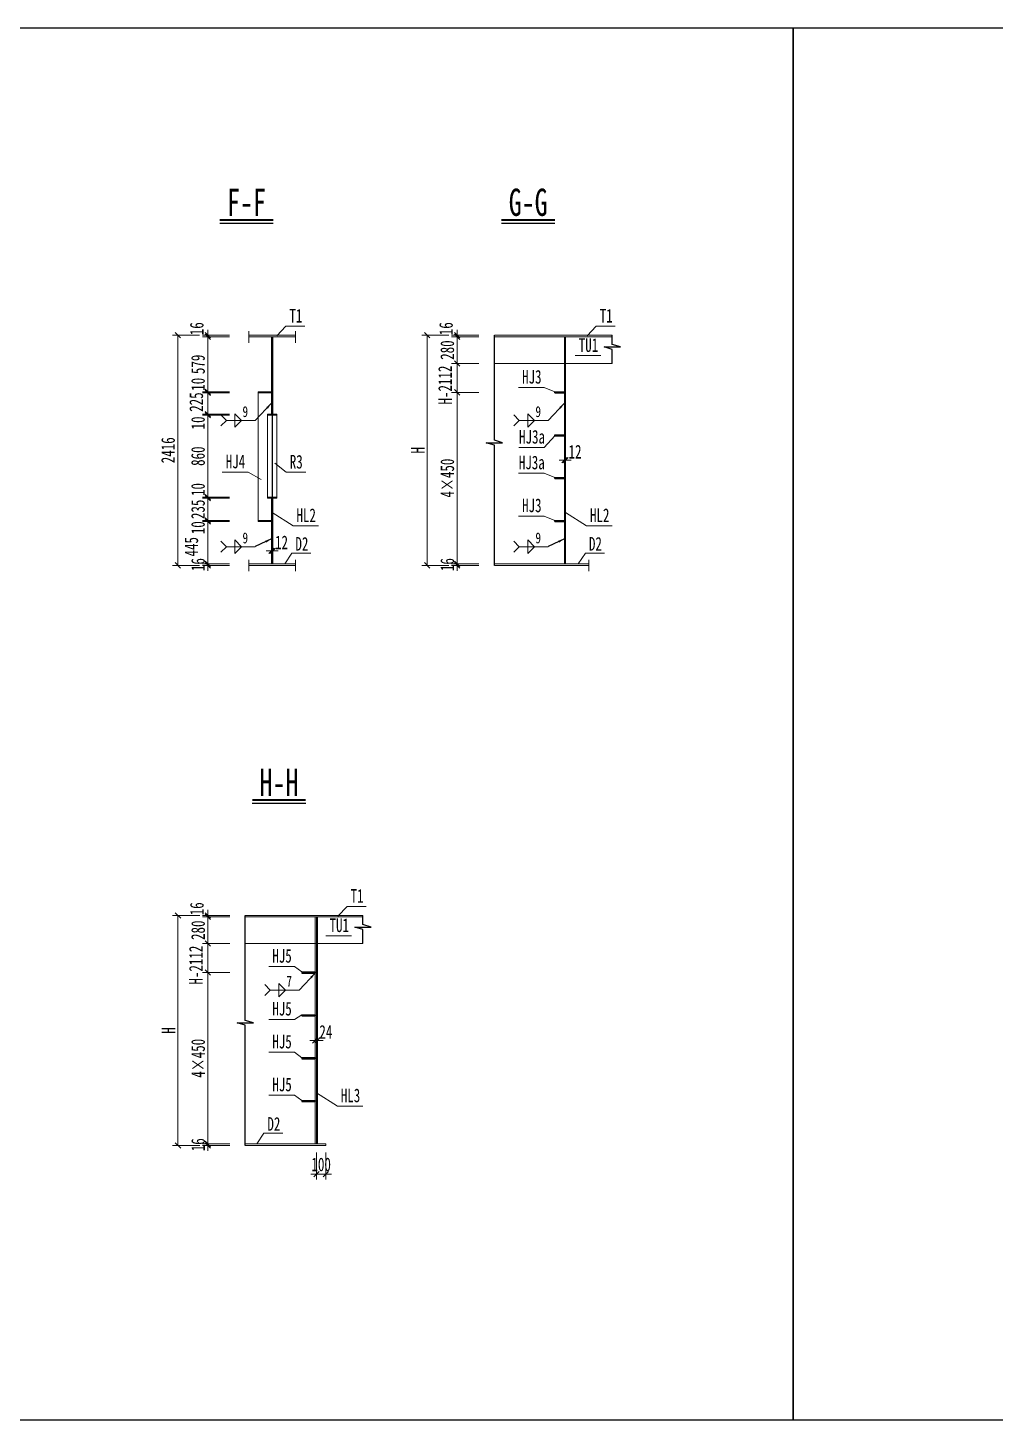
# Model space of a CAD drawing. Header units: millimetres. Extents: x -89049 to 410567, y -307459 to -100425.
# Drawn here: x 248534 to 258685, y -127671 to -113054 of the extents above; entities that cross this region are included whole.
import ezdxf
from ezdxf.enums import TextEntityAlignment as Align

# ---------------------------------------------------------------- set-up
doc = ezdxf.new("R2010")
doc.units = ezdxf.units.MM
doc.linetypes.add('DASHED', pattern=[0.75, 0.5, -0.25])
doc.layers.get('Defpoints').update_dxf_attribs({"color": 8})
for name, color, linetype, lineweight in [('Dim', 4, 'Continuous', 15), ('文字', 7, 'Continuous', 15), ('标注线及字体', 2, 'Continuous', 15), ('细实线', 4, 'Continuous', 15), ('虚线', 7, 'DASHED', 13), ('钢板粗线', 1, 'Continuous', 25), ('钢板细线', 6, 'Continuous', 15)]:
    doc.layers.add(name, color=color, linetype=linetype, lineweight=lineweight)
doc.layers.add('Text', color=4, linetype='Continuous')
doc.styles.add('111', font='', dxfattribs={"width": 0.7})
doc.styles.add('BM_Dim', font='', dxfattribs={"width": 0.85})
doc.styles.add('SMEDI', font='', dxfattribs={"width": 0.75})
doc.styles.get("Standard").update_dxf_attribs({"font": ''})
doc.styles.get('111').set_extended_font_data('仿宋_GB2312')
doc.styles.get('BM_Dim').set_extended_font_data('仿宋_GB2312')
doc.styles.get('SMEDI').set_extended_font_data('仿宋_GB2312')
doc.styles.get('Standard').set_extended_font_data('仿宋_GB2312')
doc.dimstyles.new('200', dxfattribs={"dimscale": 0, "dimtxt": 2.5, "dimasz": 1, "dimexe": 1, "dimexo": 1, "dimgap": 0.6, "dimtad": 1, "dimdec": 0, "dimdsep": 46, "dimtxsty": '111', "dimblk": 'OBLIQUE', "dimcen": 0, "dimclrd": 4, "dimclre": 4, "dimclrt": 4, "dimadec": 1, "dimazin": 2, "dimtfac": 1, "dimtdec": 0, "dimtix": 1, "dimtmove": 2, "dimatfit": 3, "dimfxl": 4, "dimfxlon": 1, "dimtolj": 1, "dimlwd": -1, "dimlwe": -1, "dimarcsym": 0})
doc.dimstyles.new('MSteel_1.0_1.0', dxfattribs={"dimtxt": 3, "dimasz": 1.2, "dimexe": 1, "dimexo": 1, "dimgap": 1, "dimtad": 3, "dimtoh": 1, "dimdec": 0, "dimzin": 0, "dimdsep": 46, "dimtxsty": 'Standard', "dimblk": 'ARCHTICK', "dimcen": 0.09, "dimclrd": 3, "dimclre": 3, "dimadec": 0, "dimazin": 0, "dimtfac": 1, "dimtdec": 4, "dimtofl": 0, "dimtmove": 0, "dimatfit": 3, "dimfxl": 1, "dimtolj": 1, "dimtzin": 0, "dimarcsym": 0})

# ---------------------------------------------------------------- blocks, each defined once
blk = doc.blocks.new('_Oblique')
at = {"color": 0, "linetype": 'ByBlock', "lineweight": -2}
blk.add_line((-0.5, -0.5), (0.5, 0.5), dxfattribs=at)
blk = doc.blocks.new('*D721')
at = {"layer": 'Defpoints', "color": 0, "transparency": 16777216}
for p in [(251091, -118483), (251103, -118482), (251103, -118545)]:
    blk.add_point(p, dxfattribs=at)
at = {"layer": '细实线', "color": 4, "transparency": 16777216}
for p, q in [((251091, -118540), (251091, -118603)), ((251103, -118539), (251103, -118603)), ((251091, -118545), (251034, -118545)), ((251091, -118545), (251103, -118545)), ((251103, -118545), (251160, -118545))]:
    blk.add_line(p, q, dxfattribs=at)
at = {"layer": '细实线', "color": 4, "transparency": 16777216, "xscale": 57.14285714285715, "yscale": 57.14285714285715, "zscale": 57.14285714285715}
blk.add_blockref('_Oblique', (251091, -118545), dxfattribs=at)
at = {"layer": '细实线', "color": 4, "transparency": 16777216, "xscale": 57.14285714285715, "yscale": 57.14285714285715, "zscale": 57.14285714285715, "rotation": 180}
blk.add_blockref('_Oblique', (251103, -118545), dxfattribs=at)
at = {"layer": '细实线', "color": 4, "transparency": 16777216, "insert": (251196, -118456), "char_height": 142.9, "attachment_point": 5, "style": '111'}
blk.add_mtext('\\A1;12', dxfattribs=at)
blk = doc.blocks.new('*D722')
at = {"layer": 'Defpoints', "color": 0, "transparency": 16777216}
for p in [(250821, -117991), (250422, -118226), (250830, -118226)]:
    blk.add_point(p, dxfattribs=at)
at = {"layer": '细实线', "color": 4, "transparency": 16777216}
for p, q in [((250422, -117991), (250422, -117934)), ((250650, -117991), (250365, -117991)), ((250422, -117991), (250422, -118226)), ((250650, -118226), (250365, -118226)), ((250422, -118226), (250422, -118283))]:
    blk.add_line(p, q, dxfattribs=at)
at = {"layer": '细实线', "color": 4, "transparency": 16777216, "xscale": 57.14285714285715, "yscale": 57.14285714285715, "zscale": 57.14285714285715}
for p, rotation in [((250422, -117991), 270), ((250422, -118226), 90)]:
    blk.add_blockref('_Oblique', p, dxfattribs=dict(at, rotation=rotation))
at = {"layer": '细实线', "color": 4, "transparency": 16777216, "insert": (250320, -118109), "char_height": 142.9, "attachment_point": 5, "rotation": 90, "style": '111'}
blk.add_mtext('\\A1;235', dxfattribs=at)
blk = doc.blocks.new('*D723')
at = {"layer": 'Defpoints', "color": 0, "transparency": 16777216}
for p in [(250594, -118236), (250422, -118681), (251362, -118681)]:
    blk.add_point(p, dxfattribs=at)
at = {"layer": '细实线', "color": 4, "transparency": 16777216}
for p, q in [((250537, -118236), (250365, -118236)), ((250422, -118236), (250422, -118681)), ((250650, -118681), (250365, -118681))]:
    blk.add_line(p, q, dxfattribs=at)
at = {"layer": '细实线', "color": 4, "transparency": 16777216, "xscale": 57.14285714285715, "yscale": 57.14285714285715, "zscale": 57.14285714285715}
for p, rotation in [((250422, -118236), 90), ((250422, -118681), 270)]:
    blk.add_blockref('_Oblique', p, dxfattribs=dict(at, rotation=rotation))
at = {"layer": '细实线', "color": 4, "transparency": 16777216, "insert": (250250, -118502), "char_height": 142.9, "attachment_point": 5, "rotation": 90, "style": '111'}
blk.add_mtext('\\A1;445', dxfattribs=at)
blk = doc.blocks.new('*D724')
at = {"layer": 'Defpoints', "color": 0, "transparency": 16777216}
for p in [(251329, -118681), (250422, -118697), (251329, -118697)]:
    blk.add_point(p, dxfattribs=at)
at = {"layer": '细实线', "color": 4, "transparency": 16777216}
for p, q in [((250650, -118681), (250365, -118681)), ((250422, -118681), (250422, -118624)), ((250422, -118681), (250422, -118697)), ((250650, -118697), (250365, -118697)), ((250422, -118697), (250422, -118754))]:
    blk.add_line(p, q, dxfattribs=at)
at = {"layer": '细实线', "color": 4, "transparency": 16777216, "xscale": 57.14285714285715, "yscale": 57.14285714285715, "zscale": 57.14285714285715}
for p, rotation in [((250422, -118681), 270), ((250422, -118697), 90)]:
    blk.add_blockref('_Oblique', p, dxfattribs=dict(at, rotation=rotation))
at = {"layer": '细实线', "color": 4, "transparency": 16777216, "insert": (250320, -118689), "char_height": 142.9, "attachment_point": 5, "rotation": 90, "style": '111'}
blk.add_mtext('\\A1;16', dxfattribs=at)
blk = doc.blocks.new('*D725')
at = {"layer": 'Defpoints', "color": 0, "transparency": 16777216}
for p in [(250593, -116281), (250108, -118697), (250558, -118697)]:
    blk.add_point(p, dxfattribs=at)
at = {"layer": '细实线', "color": 4, "transparency": 16777216}
for p, q in [((250336, -116281), (250051, -116281)), ((250108, -116281), (250108, -118697)), ((250336, -118697), (250051, -118697))]:
    blk.add_line(p, q, dxfattribs=at)
at = {"layer": '细实线', "color": 4, "transparency": 16777216, "xscale": 57.14285714285715, "yscale": 57.14285714285715, "zscale": 57.14285714285715}
for p, rotation in [((250108, -116281), 90), ((250108, -118697), 270)]:
    blk.add_blockref('_Oblique', p, dxfattribs=dict(at, rotation=rotation))
at = {"layer": '细实线', "color": 4, "transparency": 16777216, "insert": (250006, -117489), "char_height": 142.9, "attachment_point": 5, "rotation": 90, "style": '111'}
blk.add_mtext('\\A1;2416', dxfattribs=at)
blk = doc.blocks.new('*D726')
at = {"layer": 'Defpoints', "color": 0, "transparency": 16777216}
for p in [(250422, -116297), (251346, -116281), (251346, -116297)]:
    blk.add_point(p, dxfattribs=at)
at = {"layer": '细实线', "color": 4, "transparency": 16777216}
for p, q in [((250650, -116281), (250365, -116281)), ((250650, -116297), (250365, -116297)), ((250422, -116281), (250422, -116224)), ((250422, -116281), (250422, -116297)), ((250422, -116297), (250422, -116354))]:
    blk.add_line(p, q, dxfattribs=at)
at = {"layer": '细实线', "color": 4, "transparency": 16777216, "xscale": 57.14285714285715, "yscale": 57.14285714285715, "zscale": 57.14285714285715}
for p, rotation in [((250422, -116281), 270), ((250422, -116297), 90)]:
    blk.add_blockref('_Oblique', p, dxfattribs=dict(at, rotation=rotation))
at = {"layer": '细实线', "color": 4, "transparency": 16777216, "insert": (250307, -116213), "char_height": 142.9, "attachment_point": 5, "rotation": 90, "style": '111'}
blk.add_mtext('\\A1;16', dxfattribs=at)
blk = doc.blocks.new('*D727')
at = {"layer": 'Defpoints', "color": 0, "transparency": 16777216}
for p in [(250576, -116297), (250422, -116876), (250718, -116876)]:
    blk.add_point(p, dxfattribs=at)
at = {"layer": '细实线', "color": 4, "transparency": 16777216}
for p, q in [((250519, -116297), (250365, -116297)), ((250422, -116297), (250422, -116876)), ((250650, -116876), (250365, -116876))]:
    blk.add_line(p, q, dxfattribs=at)
at = {"layer": '细实线', "color": 4, "transparency": 16777216, "xscale": 57.14285714285715, "yscale": 57.14285714285715, "zscale": 57.14285714285715}
for p, rotation in [((250422, -116297), 90), ((250422, -116876), 270)]:
    blk.add_blockref('_Oblique', p, dxfattribs=dict(at, rotation=rotation))
at = {"layer": '细实线', "color": 4, "transparency": 16777216, "insert": (250320, -116587), "char_height": 142.9, "attachment_point": 5, "rotation": 90, "style": '111'}
blk.add_mtext('\\A1;579', dxfattribs=at)
blk = doc.blocks.new('*D728')
at = {"layer": 'Defpoints', "color": 0, "transparency": 16777216}
for p in [(250422, -117121), (250811, -117121), (250684, -117981)]:
    blk.add_point(p, dxfattribs=at)
at = {"layer": '细实线', "color": 4, "transparency": 16777216}
for p, q in [((250650, -117121), (250365, -117121)), ((250422, -117981), (250422, -117121)), ((250627, -117981), (250365, -117981))]:
    blk.add_line(p, q, dxfattribs=at)
at = {"layer": '细实线', "color": 4, "transparency": 16777216, "xscale": 57.14285714285715, "yscale": 57.14285714285715, "zscale": 57.14285714285715}
for p, rotation in [((250422, -117121), 90), ((250422, -117981), 270)]:
    blk.add_blockref('_Oblique', p, dxfattribs=dict(at, rotation=rotation))
at = {"layer": '细实线', "color": 4, "transparency": 16777216, "insert": (250320, -117551), "char_height": 142.9, "attachment_point": 5, "rotation": 90, "style": '111'}
blk.add_mtext('\\A1;860', dxfattribs=at)
blk = doc.blocks.new('*D729')
at = {"layer": 'Defpoints', "color": 0, "transparency": 16777216}
for p in [(250790, -116886), (250422, -117111), (250786, -117111)]:
    blk.add_point(p, dxfattribs=at)
at = {"layer": '细实线', "color": 4, "transparency": 16777216}
for p, q in [((250650, -116886), (250365, -116886)), ((250422, -116886), (250422, -117111)), ((250650, -117111), (250365, -117111))]:
    blk.add_line(p, q, dxfattribs=at)
at = {"layer": '细实线', "color": 4, "transparency": 16777216, "xscale": 57.14285714285715, "yscale": 57.14285714285715, "zscale": 57.14285714285715}
for p, rotation in [((250422, -116886), 90), ((250422, -117111), 270)]:
    blk.add_blockref('_Oblique', p, dxfattribs=dict(at, rotation=rotation))
at = {"layer": '细实线', "color": 4, "transparency": 16777216, "insert": (250302, -116983), "char_height": 142.9, "attachment_point": 5, "rotation": 90, "style": '111'}
blk.add_mtext('\\A1;225', dxfattribs=at)
blk = doc.blocks.new('角焊缝1')
at = {"layer": 'Dim'}
blk.add_line((-3101.17, 370.22), (-3106.48, 370.22), dxfattribs=at)
blk.add_lwpolyline([(-3107.48, 369.22), (-3106.48, 370.22), (-3107.48, 371.22)], dxfattribs=at)
blk.add_lwpolyline([(-3104.91, 371.45), (-3104.91, 368.99), (-3103.68, 370.22)], close=True, dxfattribs=at)
blk = doc.blocks.new('_ArchTick')
at = {"color": 0, "linetype": 'ByBlock', "const_width": 0.15}
blk.add_lwpolyline([(-0.5, -0.5), (0.5, 0.5)], dxfattribs=at)
blk = doc.blocks.new('*D730')
at = {"layer": 'Defpoints', "color": 0, "transparency": 16777216}
for p in [(251550, -123636), (251574, -123631), (251574, -123684)]:
    blk.add_point(p, dxfattribs=at)
at = {"layer": '细实线', "color": 4, "transparency": 16777216}
for p, q in [((251550, -123684), (251493, -123684)), ((251550, -123684), (251550, -123741)), ((251550, -123684), (251574, -123684)), ((251574, -123684), (251574, -123741)), ((251574, -123684), (251632, -123684))]:
    blk.add_line(p, q, dxfattribs=at)
at = {"layer": '细实线', "color": 4, "transparency": 16777216, "xscale": 57.14285714285715, "yscale": 57.14285714285715, "zscale": 57.14285714285715}
blk.add_blockref('_Oblique', (251550, -123684), dxfattribs=at)
at = {"layer": '细实线', "color": 4, "transparency": 16777216, "xscale": 57.14285714285715, "yscale": 57.14285714285715, "zscale": 57.14285714285715, "rotation": 180}
blk.add_blockref('_Oblique', (251574, -123684), dxfattribs=at)
at = {"layer": '细实线', "color": 4, "transparency": 16777216, "insert": (251661, -123595), "char_height": 142.9, "attachment_point": 5, "style": '111'}
blk.add_mtext('\\A1;24', dxfattribs=at)
blk = doc.blocks.new('*D731')
at = {"layer": 'Defpoints', "color": 0, "transparency": 16777216}
for p in [(251410, -122972), (250423, -124772), (251363, -124772)]:
    blk.add_point(p, dxfattribs=at)
at = {"layer": '细实线', "color": 4, "transparency": 16777216}
for p, q in [((250652, -122972), (250366, -122972)), ((250423, -122972), (250423, -124772)), ((250652, -124772), (250366, -124772))]:
    blk.add_line(p, q, dxfattribs=at)
at = {"layer": '细实线', "color": 4, "transparency": 16777216, "xscale": 57.14285714285715, "yscale": 57.14285714285715, "zscale": 57.14285714285715}
for p, rotation in [((250423, -122972), 90), ((250423, -124772), 270)]:
    blk.add_blockref('_Oblique', p, dxfattribs=dict(at, rotation=rotation))
at = {"layer": '细实线', "color": 4, "transparency": 16777216, "insert": (250321, -123872), "char_height": 142.9, "attachment_point": 5, "rotation": 90, "style": '111'}
blk.add_mtext('\\A1;4×450', dxfattribs=at)
blk = doc.blocks.new('*D732')
at = {"layer": 'Defpoints', "color": 0, "transparency": 16777216}
for p in [(250423, -124788), (251330, -124772), (251330, -124788)]:
    blk.add_point(p, dxfattribs=at)
at = {"layer": '细实线', "color": 4, "transparency": 16777216}
for p, q in [((250652, -124772), (250366, -124772)), ((250652, -124788), (250366, -124788)), ((250423, -124772), (250423, -124715)), ((250423, -124772), (250423, -124788)), ((250423, -124788), (250423, -124845))]:
    blk.add_line(p, q, dxfattribs=at)
at = {"layer": '细实线', "color": 4, "transparency": 16777216, "xscale": 57.14285714285715, "yscale": 57.14285714285715, "zscale": 57.14285714285715}
for p, rotation in [((250423, -124772), 270), ((250423, -124788), 90)]:
    blk.add_blockref('_Oblique', p, dxfattribs=dict(at, rotation=rotation))
at = {"layer": '细实线', "color": 4, "transparency": 16777216, "insert": (250321, -124780), "char_height": 142.9, "attachment_point": 5, "rotation": 90, "style": '111'}
blk.add_mtext('\\A1;16', dxfattribs=at)
blk = doc.blocks.new('*D733')
at = {"layer": 'Defpoints', "color": 0, "transparency": 16777216}
for p in [(250595, -122372), (250109, -124788), (250560, -124788)]:
    blk.add_point(p, dxfattribs=at)
at = {"layer": '细实线', "color": 4, "transparency": 16777216}
for p, q in [((250338, -122372), (250052, -122372)), ((250109, -122372), (250109, -124788)), ((250338, -124788), (250052, -124788))]:
    blk.add_line(p, q, dxfattribs=at)
at = {"layer": '细实线', "color": 4, "transparency": 16777216, "xscale": 57.14285714285715, "yscale": 57.14285714285715, "zscale": 57.14285714285715}
for p, rotation in [((250109, -122372), 90), ((250109, -124788), 270)]:
    blk.add_blockref('_Oblique', p, dxfattribs=dict(at, rotation=rotation))
at = {"layer": '细实线', "color": 4, "transparency": 16777216, "insert": (250011, -123580), "char_height": 142.9, "attachment_point": 5, "rotation": 90, "style": '111'}
blk.add_mtext('\\A1;H', dxfattribs=at)
blk = doc.blocks.new('*D734')
at = {"layer": 'Defpoints', "color": 0, "transparency": 16777216}
for p in [(250423, -122388), (251348, -122372), (251348, -122388)]:
    blk.add_point(p, dxfattribs=at)
at = {"layer": '细实线', "color": 4, "transparency": 16777216}
for p, q in [((250423, -122372), (250423, -122315)), ((250652, -122372), (250366, -122372)), ((250652, -122388), (250366, -122388)), ((250423, -122372), (250423, -122388)), ((250423, -122388), (250423, -122445))]:
    blk.add_line(p, q, dxfattribs=at)
at = {"layer": '细实线', "color": 4, "transparency": 16777216, "xscale": 57.14285714285715, "yscale": 57.14285714285715, "zscale": 57.14285714285715}
for p, rotation in [((250423, -122372), 270), ((250423, -122388), 90)]:
    blk.add_blockref('_Oblique', p, dxfattribs=dict(at, rotation=rotation))
at = {"layer": '细实线', "color": 4, "transparency": 16777216, "insert": (250308, -122303), "char_height": 142.9, "attachment_point": 5, "rotation": 90, "style": '111'}
blk.add_mtext('\\A1;16', dxfattribs=at)
blk = doc.blocks.new('*D735')
at = {"layer": 'Defpoints', "color": 0, "transparency": 16777216}
for p in [(250577, -122388), (250423, -122668), (251348, -122668)]:
    blk.add_point(p, dxfattribs=at)
at = {"layer": '细实线', "color": 4, "transparency": 16777216}
for p, q in [((250520, -122388), (250366, -122388)), ((250423, -122388), (250423, -122668)), ((250652, -122668), (250366, -122668))]:
    blk.add_line(p, q, dxfattribs=at)
at = {"layer": '细实线', "color": 4, "transparency": 16777216, "xscale": 57.14285714285715, "yscale": 57.14285714285715, "zscale": 57.14285714285715}
for p, rotation in [((250423, -122388), 90), ((250423, -122668), 270)]:
    blk.add_blockref('_Oblique', p, dxfattribs=dict(at, rotation=rotation))
at = {"layer": '细实线', "color": 4, "transparency": 16777216, "insert": (250321, -122528), "char_height": 142.9, "attachment_point": 5, "rotation": 90, "style": '111'}
blk.add_mtext('\\A1;280', dxfattribs=at)
blk = doc.blocks.new('*D736')
at = {"layer": 'Defpoints', "color": 0, "transparency": 16777216}
for p in [(250423, -122668), (251399, -122668), (251410, -122972)]:
    blk.add_point(p, dxfattribs=at)
at = {"layer": '细实线', "color": 4, "transparency": 16777216}
for p, q in [((250652, -122668), (250366, -122668)), ((250423, -122972), (250423, -122668)), ((250652, -122972), (250366, -122972))]:
    blk.add_line(p, q, dxfattribs=at)
at = {"layer": '细实线', "color": 4, "transparency": 16777216, "xscale": 57.14285714285715, "yscale": 57.14285714285715, "zscale": 57.14285714285715}
for p, rotation in [((250423, -122668), 90), ((250423, -122972), 270)]:
    blk.add_blockref('_Oblique', p, dxfattribs=dict(at, rotation=rotation))
at = {"layer": '细实线', "color": 4, "transparency": 16777216, "insert": (250297, -122894), "char_height": 142.9, "attachment_point": 5, "rotation": 90, "style": '111'}
blk.add_mtext('\\A1;H-2112', dxfattribs=at)
blk = doc.blocks.new('*D738')
at = {"layer": 'Defpoints', "color": 0, "transparency": 16777216}
for p in [(250422, -118236), (250785, -118236), (250786, -118226)]:
    blk.add_point(p, dxfattribs=at)
at = {"layer": '细实线', "color": 4, "transparency": 16777216}
for p, q in [((250650, -118226), (250365, -118226)), ((250650, -118236), (250365, -118236)), ((250422, -118226), (250422, -118169)), ((250422, -118226), (250422, -118236)), ((250422, -118236), (250422, -118293))]:
    blk.add_line(p, q, dxfattribs=at)
at = {"layer": '细实线', "color": 4, "transparency": 16777216, "xscale": 57.14285714285715, "yscale": 57.14285714285715, "zscale": 57.14285714285715}
for p, rotation in [((250422, -118226), 270), ((250422, -118236), 90)]:
    blk.add_blockref('_Oblique', p, dxfattribs=dict(at, rotation=rotation))
at = {"layer": '细实线', "color": 4, "transparency": 16777216, "insert": (250320, -118302), "char_height": 142.9, "attachment_point": 5, "rotation": 90, "style": '111'}
blk.add_mtext('\\A1;10', dxfattribs=at)
blk = doc.blocks.new('*D739')
at = {"layer": 'Defpoints', "color": 0, "transparency": 16777216}
for p in [(250422, -117991), (250785, -117991), (250786, -117981)]:
    blk.add_point(p, dxfattribs=at)
at = {"layer": '细实线', "color": 4, "transparency": 16777216}
for p, q in [((250422, -117981), (250422, -117924)), ((250650, -117981), (250365, -117981)), ((250650, -117991), (250365, -117991)), ((250422, -117981), (250422, -117991)), ((250422, -117991), (250422, -118048))]:
    blk.add_line(p, q, dxfattribs=at)
at = {"layer": '细实线', "color": 4, "transparency": 16777216, "xscale": 57.14285714285715, "yscale": 57.14285714285715, "zscale": 57.14285714285715}
for p, rotation in [((250422, -117981), 270), ((250422, -117991), 90)]:
    blk.add_blockref('_Oblique', p, dxfattribs=dict(at, rotation=rotation))
at = {"layer": '细实线', "color": 4, "transparency": 16777216, "insert": (250320, -117901), "char_height": 142.9, "attachment_point": 5, "rotation": 90, "style": '111'}
blk.add_mtext('\\A1;10', dxfattribs=at)
blk = doc.blocks.new('*D740')
at = {"layer": 'Defpoints', "color": 0, "transparency": 16777216}
for p in [(250422, -117121), (250785, -117121), (250786, -117111)]:
    blk.add_point(p, dxfattribs=at)
at = {"layer": '细实线', "color": 4, "transparency": 16777216}
for p, q in [((250422, -117111), (250422, -117054)), ((250650, -117111), (250365, -117111)), ((250650, -117121), (250365, -117121)), ((250422, -117111), (250422, -117121)), ((250422, -117121), (250422, -117178))]:
    blk.add_line(p, q, dxfattribs=at)
at = {"layer": '细实线', "color": 4, "transparency": 16777216, "xscale": 57.14285714285715, "yscale": 57.14285714285715, "zscale": 57.14285714285715}
for p, rotation in [((250422, -117111), 270), ((250422, -117121), 90)]:
    blk.add_blockref('_Oblique', p, dxfattribs=dict(at, rotation=rotation))
at = {"layer": '细实线', "color": 4, "transparency": 16777216, "insert": (250320, -117202), "char_height": 142.9, "attachment_point": 5, "rotation": 90, "style": '111'}
blk.add_mtext('\\A1;10', dxfattribs=at)
blk = doc.blocks.new('*D741')
at = {"layer": 'Defpoints', "color": 0, "transparency": 16777216}
for p in [(250422, -116886), (250785, -116886), (250786, -116876)]:
    blk.add_point(p, dxfattribs=at)
at = {"layer": '细实线', "color": 4, "transparency": 16777216}
for p, q in [((250650, -116876), (250365, -116876)), ((250650, -116886), (250365, -116886)), ((250422, -116876), (250422, -116819)), ((250422, -116876), (250422, -116886)), ((250422, -116886), (250422, -116943))]:
    blk.add_line(p, q, dxfattribs=at)
at = {"layer": '细实线', "color": 4, "transparency": 16777216, "xscale": 57.14285714285715, "yscale": 57.14285714285715, "zscale": 57.14285714285715}
for p, rotation in [((250422, -116876), 270), ((250422, -116886), 90)]:
    blk.add_blockref('_Oblique', p, dxfattribs=dict(at, rotation=rotation))
at = {"layer": '细实线', "color": 4, "transparency": 16777216, "insert": (250320, -116796), "char_height": 142.9, "attachment_point": 5, "rotation": 90, "style": '111'}
blk.add_mtext('\\A1;10', dxfattribs=at)
blk = doc.blocks.new('*D742')
at = {"layer": 'Defpoints', "color": 0, "transparency": 16777216}
for p in [(254165, -117545), (254177, -117536), (254177, -117593)]:
    blk.add_point(p, dxfattribs=at)
at = {"layer": '细实线', "color": 4, "transparency": 16777216}
for p, q in [((254165, -117593), (254108, -117593)), ((254165, -117593), (254165, -117650)), ((254165, -117593), (254177, -117593)), ((254177, -117593), (254177, -117650)), ((254177, -117593), (254234, -117593))]:
    blk.add_line(p, q, dxfattribs=at)
at = {"layer": '细实线', "color": 4, "transparency": 16777216, "xscale": 57.14285714285715, "yscale": 57.14285714285715, "zscale": 57.14285714285715}
blk.add_blockref('_Oblique', (254165, -117593), dxfattribs=at)
at = {"layer": '细实线', "color": 4, "transparency": 16777216, "xscale": 57.14285714285715, "yscale": 57.14285714285715, "zscale": 57.14285714285715, "rotation": 180}
blk.add_blockref('_Oblique', (254177, -117593), dxfattribs=at)
at = {"layer": '细实线', "color": 4, "transparency": 16777216, "insert": (254276, -117504), "char_height": 142.9, "attachment_point": 5, "style": '111'}
blk.add_mtext('\\A1;12', dxfattribs=at)
blk = doc.blocks.new('*D743')
at = {"layer": 'Defpoints', "color": 0, "transparency": 16777216}
for p in [(254025, -116881), (253038, -118681), (253978, -118681)]:
    blk.add_point(p, dxfattribs=at)
at = {"layer": '细实线', "color": 4, "transparency": 16777216}
for p, q in [((253267, -116881), (252981, -116881)), ((253038, -116881), (253038, -118681)), ((253267, -118681), (252981, -118681))]:
    blk.add_line(p, q, dxfattribs=at)
at = {"layer": '细实线', "color": 4, "transparency": 16777216, "xscale": 57.14285714285715, "yscale": 57.14285714285715, "zscale": 57.14285714285715}
for p, rotation in [((253038, -116881), 90), ((253038, -118681), 270)]:
    blk.add_blockref('_Oblique', p, dxfattribs=dict(at, rotation=rotation))
at = {"layer": '细实线', "color": 4, "transparency": 16777216, "insert": (252936, -117781), "char_height": 142.9, "attachment_point": 5, "rotation": 90, "style": '111'}
blk.add_mtext('\\A1;4×450', dxfattribs=at)
blk = doc.blocks.new('*D744')
at = {"layer": 'Defpoints', "color": 0, "transparency": 16777216}
for p in [(253945, -118681), (253038, -118697), (253945, -118697)]:
    blk.add_point(p, dxfattribs=at)
at = {"layer": '细实线', "color": 4, "transparency": 16777216}
for p, q in [((253267, -118681), (252981, -118681)), ((253038, -118681), (253038, -118624)), ((253038, -118681), (253038, -118697)), ((253267, -118697), (252981, -118697)), ((253038, -118697), (253038, -118754))]:
    blk.add_line(p, q, dxfattribs=at)
at = {"layer": '细实线', "color": 4, "transparency": 16777216, "xscale": 57.14285714285715, "yscale": 57.14285714285715, "zscale": 57.14285714285715}
for p, rotation in [((253038, -118681), 270), ((253038, -118697), 90)]:
    blk.add_blockref('_Oblique', p, dxfattribs=dict(at, rotation=rotation))
at = {"layer": '细实线', "color": 4, "transparency": 16777216, "insert": (252936, -118689), "char_height": 142.9, "attachment_point": 5, "rotation": 90, "style": '111'}
blk.add_mtext('\\A1;16', dxfattribs=at)
blk = doc.blocks.new('*D745')
at = {"layer": 'Defpoints', "color": 0, "transparency": 16777216}
for p in [(253210, -116281), (252724, -118697), (253175, -118697)]:
    blk.add_point(p, dxfattribs=at)
at = {"layer": '细实线', "color": 4, "transparency": 16777216}
for p, q in [((252953, -116281), (252667, -116281)), ((252724, -116281), (252724, -118697)), ((252953, -118697), (252667, -118697))]:
    blk.add_line(p, q, dxfattribs=at)
at = {"layer": '细实线', "color": 4, "transparency": 16777216, "xscale": 57.14285714285715, "yscale": 57.14285714285715, "zscale": 57.14285714285715}
for p, rotation in [((252724, -116281), 90), ((252724, -118697), 270)]:
    blk.add_blockref('_Oblique', p, dxfattribs=dict(at, rotation=rotation))
at = {"layer": '细实线', "color": 4, "transparency": 16777216, "insert": (252626, -117489), "char_height": 142.9, "attachment_point": 5, "rotation": 90, "style": '111'}
blk.add_mtext('\\A1;H', dxfattribs=at)
blk = doc.blocks.new('*D746')
at = {"layer": 'Defpoints', "color": 0, "transparency": 16777216}
for p in [(253038, -116297), (253963, -116281), (253963, -116297)]:
    blk.add_point(p, dxfattribs=at)
at = {"layer": '细实线', "color": 4, "transparency": 16777216}
for p, q in [((253267, -116281), (252981, -116281)), ((253267, -116297), (252981, -116297)), ((253038, -116281), (253038, -116224)), ((253038, -116281), (253038, -116297)), ((253038, -116297), (253038, -116354))]:
    blk.add_line(p, q, dxfattribs=at)
at = {"layer": '细实线', "color": 4, "transparency": 16777216, "xscale": 57.14285714285715, "yscale": 57.14285714285715, "zscale": 57.14285714285715}
for p, rotation in [((253038, -116281), 270), ((253038, -116297), 90)]:
    blk.add_blockref('_Oblique', p, dxfattribs=dict(at, rotation=rotation))
at = {"layer": '细实线', "color": 4, "transparency": 16777216, "insert": (252923, -116213), "char_height": 142.9, "attachment_point": 5, "rotation": 90, "style": '111'}
blk.add_mtext('\\A1;16', dxfattribs=at)
blk = doc.blocks.new('*D747')
at = {"layer": 'Defpoints', "color": 0, "transparency": 16777216}
for p in [(253192, -116297), (253038, -116577), (253963, -116577)]:
    blk.add_point(p, dxfattribs=at)
at = {"layer": '细实线', "color": 4, "transparency": 16777216}
for p, q in [((253135, -116297), (252981, -116297)), ((253038, -116297), (253038, -116577)), ((253267, -116577), (252981, -116577))]:
    blk.add_line(p, q, dxfattribs=at)
at = {"layer": '细实线', "color": 4, "transparency": 16777216, "xscale": 57.14285714285715, "yscale": 57.14285714285715, "zscale": 57.14285714285715}
for p, rotation in [((253038, -116297), 90), ((253038, -116577), 270)]:
    blk.add_blockref('_Oblique', p, dxfattribs=dict(at, rotation=rotation))
at = {"layer": '细实线', "color": 4, "transparency": 16777216, "insert": (252936, -116437), "char_height": 142.9, "attachment_point": 5, "rotation": 90, "style": '111'}
blk.add_mtext('\\A1;280', dxfattribs=at)
blk = doc.blocks.new('*D748')
at = {"layer": 'Defpoints', "color": 0, "transparency": 16777216}
for p in [(253038, -116577), (254014, -116577), (254025, -116881)]:
    blk.add_point(p, dxfattribs=at)
at = {"layer": '细实线', "color": 4, "transparency": 16777216}
for p, q in [((253267, -116577), (252981, -116577)), ((253038, -116881), (253038, -116577)), ((253267, -116881), (252981, -116881))]:
    blk.add_line(p, q, dxfattribs=at)
at = {"layer": '细实线', "color": 4, "transparency": 16777216, "xscale": 57.14285714285715, "yscale": 57.14285714285715, "zscale": 57.14285714285715}
for p, rotation in [((253038, -116577), 90), ((253038, -116881), 270)]:
    blk.add_blockref('_Oblique', p, dxfattribs=dict(at, rotation=rotation))
at = {"layer": '细实线', "color": 4, "transparency": 16777216, "insert": (252912, -116804), "char_height": 142.9, "attachment_point": 5, "rotation": 90, "style": '111'}
blk.add_mtext('\\A1;H-2112', dxfattribs=at)
blk = doc.blocks.new('10-100加劲 无过焊孔')
at = {"layer": 'Defpoints'}
blk.add_line((0, -100), (0, 0), dxfattribs=at)
at = {"layer": '钢板粗线', "color": 7}
for p, q in [((-5, -100), (-5, 0)), ((-5, 0), (5, 0)), ((5, -100), (5, 0)), ((-5, -100), (5, -100))]:
    blk.add_line(p, q, dxfattribs=at)
blk = doc.blocks.new('14-160加劲 无过焊孔')
at = {"layer": 'Defpoints'}
blk.add_line((38609, 32077), (38609, 32217), dxfattribs=at)
at = {"layer": '钢板粗线', "color": 7}
for p, q in [((38603, 32077), (38603, 32217)), ((38603, 32217), (38615, 32217)), ((38615, 32077), (38615, 32217)), ((38603, 32077), (38615, 32077))]:
    blk.add_line(p, q, dxfattribs=at)
blk = doc.blocks.new('*D1329')
at = {"layer": 'Defpoints', "color": 0, "transparency": 16777216}
for p in [(251562, -124772), (251662, -124772), (251662, -125089)]:
    blk.add_point(p, dxfattribs=at)
at = {"layer": '细实线', "color": 4, "transparency": 16777216}
for p, q in [((251562, -124860), (251562, -125146)), ((251662, -124860), (251662, -125146)), ((251562, -125089), (251505, -125089)), ((251562, -125089), (251662, -125089)), ((251662, -125089), (251720, -125089))]:
    blk.add_line(p, q, dxfattribs=at)
at = {"layer": '细实线', "color": 4, "transparency": 16777216, "xscale": 57.1428571428572, "yscale": 57.1428571428572, "zscale": 57.1428571428572}
blk.add_blockref('_Oblique', (251562, -125089), dxfattribs=at)
at = {"layer": '细实线', "color": 4, "transparency": 16777216, "xscale": 57.1428571428572, "yscale": 57.1428571428572, "zscale": 57.1428571428572, "rotation": 180}
blk.add_blockref('_Oblique', (251662, -125089), dxfattribs=at)
at = {"layer": '细实线', "color": 4, "transparency": 16777216, "insert": (251612, -124987), "char_height": 142.9, "attachment_point": 5, "style": '111'}
blk.add_mtext('\\A1;100', dxfattribs=at)

msp = doc.modelspace()

# ---------------------------------------------------------------- linework, layer by layer
at = {"color": 4}
for p, q in [((250548.2, -115104.5), (251108.4, -115104.5)), ((253504.2, -115104.5), (254064.4, -115104.5)), ((250889.3, -121195.1), (251449.4, -121195.1))]:
    msp.add_line(p, q, dxfattribs=at)
at = {"color": 6, "const_width": 20.6}
for points in [[(250548.2, -115070.2), (251108.4, -115070.2)], [(253504.2, -115070.2), (254064.4, -115070.2)]]:
    msp.add_lwpolyline(points, dxfattribs=at)
at = {"color": 4}
for points in [[(253430.5, -118697.1), (253430.5, -117435.5), (253344.7, -117409.7), (253516.2, -117409.7), (253430.5, -117384), (253430.5, -117349.7), (253430.5, -116281.1)], [(254665.8, -116577.1), (254665.8, -116429.6), (254580.1, -116403.8), (254751.5, -116403.8), (254665.8, -116378.1), (254665.8, -116343.8), (254665.8, -116281.1)]]:
    msp.add_lwpolyline(points, dxfattribs=at)
at = {"color": 6, "const_width": 20.6, "elevation": 0}
msp.add_lwpolyline([(250889.3, -121160.8), (251449.4, -121160.8)], dxfattribs=at)
at = {"color": 4, "elevation": 0}
for points in [[(250815.5, -124787.7), (250815.5, -123526.1), (250729.8, -123500.3), (250901.2, -123500.3), (250815.5, -123474.6), (250815.5, -123440.3), (250815.5, -122371.7)], [(252050.8, -122667.7), (252050.8, -122520.2), (251965.1, -122494.4), (252136.5, -122494.4), (252050.8, -122468.7), (252050.8, -122434.4), (252050.8, -122371.7)]]:
    msp.add_lwpolyline(points, dxfattribs=at)
at = {"layer": 'Defpoints'}
for p, q in [((251097.3, -116297.1), (251097.3, -118681.1)), ((254171.3, -116297.1), (254171.3, -118681.1)), ((250951.3, -118231.1), (251091.3, -118231.1)), ((251562.4, -122387.7), (251562.4, -124771.7))]:
    msp.add_line(p, q, dxfattribs=at)
for points in [[(234566.6, -113054.1), (256566.6, -113054.1), (256566.6, -127671.3), (234566.6, -127671.3)], [(256566.6, -113054.1), (278566.6, -113054.1), (278566.6, -127671.3), (256566.6, -127671.3)]]:
    msp.add_lwpolyline(points, close=True, dxfattribs=at)
at = {"layer": '细实线'}
for p, q in [((251242, -116187.5), (251146, -116288.6)), ((251242, -116187.5), (251441.5, -116187.5)), ((254498.5, -116187.5), (254402.5, -116288.6)), ((254498.5, -116187.5), (254698, -116187.5)), ((250853.3, -116238.7), (250853.3, -116359.4)), ((251341.3, -116238.7), (251341.3, -116359.4)), ((254277.3, -116495.3), (254546, -116495.3)), ((253683.9, -116829.2), (253951.5, -116829.2)), ((253951.5, -116829.2), (254065.3, -116875.1)), ((253953.7, -117459.2), (254065.3, -117337.1)), ((253686, -117459.2), (253953.7, -117459.2)), ((251245.5, -117720.3), (251127.3, -117624.3)), ((250574.2, -117717.6), (250845.7, -117717.6)), ((250845.7, -117717.6), (250982.6, -117795.4)), ((251245.5, -117720.3), (251451.5, -117720.3)), ((253683.9, -117729.2), (253951.5, -117729.2)), ((253951.5, -117729.2), (254065.3, -117775.1)), ((251316.5, -118283), (251097.3, -118143.5)), ((253683.9, -118179.2), (253951.5, -118179.2)), ((253951.5, -118179.2), (254065.3, -118225.1)), ((254396.5, -118283), (254177.3, -118143.5)), ((251316.5, -118283), (251584.1, -118283)), ((254396.5, -118283), (254664.2, -118283)), ((250853.3, -118638.7), (250853.3, -118759.4)), ((251304.9, -118569.4), (251229.7, -118681.1)), ((251304.9, -118569.4), (251504.4, -118569.4)), ((251341.3, -118638.7), (251341.3, -118759.4)), ((254384.9, -118569.4), (254309.8, -118681.1)), ((254384.9, -118569.4), (254584.5, -118569.4)), ((254421.3, -118638.7), (254421.3, -118759.4)), ((251883.5, -122278.1), (251787.5, -122379.2)), ((251883.5, -122278.1), (252083.1, -122278.1)), ((251662.3, -122585.9), (251931.1, -122585.9)), ((251062.9, -122908.9), (251330.6, -122908.9)), ((251330.6, -122908.9), (251410.4, -122965.7)), ((251062.9, -123463.3), (251330.6, -123463.3)), ((251330.6, -123463.3), (251410.4, -123415.7)), ((251062.9, -123808.9), (251330.6, -123808.9)), ((251330.6, -123808.9), (251410.4, -123865.7)), ((251781.6, -124373.6), (251562.4, -124234.1)), ((251062.9, -124258.9), (251330.6, -124258.9)), ((251330.6, -124258.9), (251410.4, -124315.7)), ((251781.6, -124373.6), (252049.2, -124373.6)), ((251010.8, -124660), (250935.7, -124771.7)), ((251010.8, -124660), (251210.4, -124660))]:
    msp.add_line(p, q, dxfattribs=at)
at = {"layer": '虚线', "ltscale": 2}
for p, q in [((254165.3, -116577.1), (254165.3, -116297.1)), ((254177.3, -116577.1), (254177.3, -116297.1)), ((251550.4, -122667.7), (251550.4, -122387.7)), ((251574.4, -122667.7), (251574.4, -122387.7))]:
    msp.add_line(p, q, dxfattribs=at)
at = {"layer": '钢板细线'}
for p, q in [((250853.3, -116281.1), (251341.3, -116281.1)), ((250853.3, -116297.1), (251341.3, -116297.1)), ((251091.3, -116297.1), (251091.3, -117111.1)), ((251103.3, -116297.1), (251103.3, -117111.1)), ((253430.5, -116281.1), (254665.8, -116281.1)), ((253430.5, -116297.1), (254665.8, -116297.1)), ((253430.5, -116577.1), (254665.8, -116577.1)), ((254165.3, -116577.1), (254165.3, -118681.1)), ((254177.3, -116577.1), (254177.3, -118681.1)), ((250951.3, -116875.1), (251091.3, -116875.1)), ((250951.3, -116875.1), (250951.3, -118237.1)), ((250951.3, -116887.1), (251091.3, -116887.1)), ((251047.3, -117111.1), (251147.3, -117111.1)), ((251047.3, -117111.1), (251047.3, -117991.1)), ((251047.3, -117121.1), (251147.3, -117121.1)), ((251147.3, -117111.1), (251147.3, -117991.1)), ((251047.3, -117981.1), (251147.3, -117981.1)), ((251047.3, -117991.1), (251147.3, -117991.1)), ((251091.3, -117991.1), (251091.3, -118681.1)), ((251103.3, -117991.1), (251103.3, -118681.1)), ((250951.3, -118225.1), (251091.3, -118225.1)), ((250951.3, -118237.1), (251091.3, -118237.1)), ((250853.3, -118681.1), (251341.3, -118681.1)), ((253430.5, -118681.1), (254421.3, -118681.1)), ((250853.3, -118697.1), (251341.3, -118697.1)), ((253430.5, -118697.1), (254421.3, -118697.1)), ((250815.5, -122371.7), (252050.8, -122371.7)), ((250815.5, -122387.7), (252050.8, -122387.7)), ((250815.5, -122667.7), (252050.8, -122667.7)), ((251550.4, -122667.7), (251550.4, -124771.7)), ((251574.4, -122667.7), (251574.4, -124771.7)), ((250815.5, -124771.7), (251662.4, -124771.7)), ((250815.5, -124787.7), (251662.4, -124787.7)), ((251662.4, -124771.7), (251662.4, -124787.7))]:
    msp.add_line(p, q, dxfattribs=at)

# ---------------------------------------------------------------- block references
at = {"layer": '细实线', "color": 8, "xscale": 57.1428571428572, "yscale": 57.1428571428572, "zscale": 57.1428571428572}
for p in [(428130.2, -138330.8), (431204.2, -138330.8), (428130, -139656.4), (431204.1, -139656.4), (428591.1, -144311.4)]:
    msp.add_blockref('角焊缝1', p, dxfattribs=at)
at = {"layer": '钢板细线', "xscale": -1, "rotation": 270}
for p in [(254165.3, -116881.1), (254165.3, -117331.1), (254165.3, -117781.1), (254165.3, -118231.1)]:
    msp.add_blockref('10-100加劲 无过焊孔', p, dxfattribs=at)
at = {"layer": '钢板细线', "rotation": 270}
for p in [(219333.6, -84362.4), (219333.6, -84812.4), (219333.6, -85262.4), (219333.6, -85712.4)]:
    msp.add_blockref('14-160加劲 无过焊孔', p, dxfattribs=at)

# ---------------------------------------------------------------- texts
at = {"layer": 'Text', "style": 'SMEDI', "width": 0.75}
for s, p in [('9', (250786.6, -117083.2)), ('9', (253860.6, -117083.2)), ('9', (250786.5, -118408.8)), ('9', (253860.5, -118408.8)), ('7', (251247.5, -123063.8))]:
    msp.add_text(s, height=114.3, dxfattribs=at).set_placement(p, align=Align.MIDDLE_LEFT)
at = {"layer": '文字', "style": 'BM_Dim', "width": 0.7}
for s, p in [('T1', (251346.9, -116190.9)), ('T1', (254603.4, -116190.9)), ('TU1', (254416.8, -116498.8)), ('HJ3', (253822.3, -116831.5)), ('HJ3a', (253824.5, -117461.5)), ('HJ4', (250712.7, -117721)), ('R3', (251350.4, -117723.8)), ('HJ3a', (253822.3, -117731.5)), ('HL2', (251454.9, -118285.3)), ('HJ3', (253822.3, -118181.5)), ('HL2', (254534.9, -118285.3)), ('D2', (251409.8, -118585.3)), ('D2', (254489.8, -118585.3)), ('T1', (251988.4, -122281.5)), ('TU1', (251801.8, -122589.4)), ('HJ5', (251201.3, -122911.2)), ('HJ5', (251201.3, -123465.6)), ('HJ5', (251201.3, -123811.2)), ('HJ5', (251201.3, -124261.2)), ('HL3', (251920, -124375.9)), ('D2', (251115.7, -124675.9))]:
    msp.add_text(s, height=142.86, dxfattribs=at).set_placement(p, align=Align.BOTTOM_CENTER)
at = {"layer": '标注线及字体', "style": '111', "width": 0.7}
for s, p in [('F-F', (250828.3, -114885.1)), ('G-G', (253784.3, -114885.1)), ('H-H', (251169.4, -120975.7))]:
    msp.add_text(s, height=285.71, dxfattribs=at).set_placement(p, align=Align.MIDDLE)

# ---------------------------------------------------------------- dimensions: what is measured, and where the dimension line sits
at = {"layer": '细实线'}
for base, p1, p2, override, picture, middle in [((250421.8, -116297.1), (251346.5, -116281.1), (251346.5, -116297.1), {"dimscale": 57.142857, "dimblk": 'Oblique'}, '*D726', (250306.7, -116212.7)), ((253038.3, -116297.1), (253962.9, -116281.1), (253962.9, -116297.1), {"dimscale": 57.142857, "dimblk": 'Oblique'}, '*D746', (252923.1, -116212.7)), ((250421.9, -116886.1), (250785.8, -116876.1), (250784.7, -116886.1), {"dimscale": 57.142857, "dimblk": 'Oblique'}, '*D741', (250319.6, -116795.9)), ((250421.8, -117111.1), (250789.6, -116886.1), (250785.8, -117111.1), {"dimscale": 57.142857, "dimblk": 'Oblique'}, '*D729', (250302.4, -116982.8)), ((250421.9, -117121.1), (250785.8, -117111.1), (250784.7, -117121.1), {"dimscale": 57.142857, "dimblk": 'Oblique'}, '*D740', (250319.6, -117201.8)), ((250421.9, -117991.1), (250785.8, -117981.1), (250784.7, -117991.1), {"dimscale": 57.142857, "dimblk": 'Oblique'}, '*D739', (250319.6, -117901.3)), ((250421.9, -118681.1), (250594.5, -118236.1), (251361.6, -118681.1), {"dimscale": 57.142857, "dimtxsty": '111', "dimblk": 'Oblique'}, '*D723', (250249.8, -118502.2)), ((250421.9, -118236.1), (250785.8, -118226.1), (250784.7, -118236.1), {"dimscale": 57.142857, "dimblk": 'Oblique'}, '*D738', (250319.6, -118301.5)), ((250423.3, -122387.7), (251348, -122371.7), (251348, -122387.7), {"dimscale": 57.142857, "dimblk": 'Oblique'}, '*D734', (250308.2, -122303.3))]:
    dim = msp.add_linear_dim(base=base, p1=p1, p2=p2, angle=90, dimstyle='200', override=override, dxfattribs=at)
    dim.commit()
    dim.dimension.update_dxf_attribs({"geometry": picture, "text_midpoint": middle, "dimtype": 160})
for base, p1, p2, override, picture, middle in [((250107.8, -118697.1), (250593.2, -116281.1), (250558.1, -118697.1), {"dimscale": 57.142857, "dimtxsty": '111', "dimblk": 'Oblique'}, '*D725', (250005.6, -117489.1)), ((250421.8, -116876.1), (250575.7, -116297.1), (250717.6, -116876.1), {"dimscale": 57.142857, "dimblk": 'Oblique'}, '*D727', (250319.6, -116586.6)), ((253038.3, -116577.1), (253192.2, -116297.1), (253962.9, -116577.1), {"dimscale": 57.142857, "dimblk": 'Oblique'}, '*D747', (252936.1, -116437.1)), ((250421.8, -117121.1), (250683.8, -117981.1), (250811, -117121.1), {"dimscale": 57.142857, "dimblk": 'Oblique'}, '*D728', (250319.6, -117551.1)), ((250421.8, -118226.1), (250821.5, -117991.1), (250829.7, -118226.1), {"dimscale": 57.142857, "dimblk": 'Oblique'}, '*D722', (250319.6, -118108.6)), ((250421.9, -118697.1), (251328.7, -118681.1), (251328.7, -118697.1), {"dimscale": 57.142857, "dimblk": 'Oblique'}, '*D724', (250319.6, -118689.1)), ((253038.3, -118697.1), (253945.2, -118681.1), (253945.2, -118697.1), {"dimscale": 57.142857, "dimblk": 'Oblique'}, '*D744', (252936.1, -118689.1)), ((250423.3, -122667.7), (250577.2, -122387.7), (251348, -122667.7), {"dimscale": 57.142857, "dimblk": 'Oblique'}, '*D735', (250321.1, -122527.7)), ((250423.4, -124787.7), (251330.2, -124771.7), (251330.2, -124787.7), {"dimscale": 57.142857, "dimblk": 'Oblique'}, '*D732', (250321.1, -124779.7))]:
    dim = msp.add_linear_dim(base=base, p1=p1, p2=p2, angle=90, dimstyle='200', override=override, dxfattribs=at)
    dim.commit()
    dim.dimension.update_dxf_attribs({"geometry": picture, "text_midpoint": middle})
for base, p1, p2, text, override, picture, middle in [((252724.3, -118697.1), (253209.7, -116281.1), (253174.5, -118697.1), 'H', {"dimscale": 57.142857, "dimblk": 'Oblique'}, '*D745', (252625.5, -117489.1)), ((253038.3, -118681.1), (254025.3, -116881.1), (253978, -118681.1), '4×450', {"dimscale": 57.142857, "dimtxsty": '111', "dimblk": 'Oblique'}, '*D743', (252936.1, -117781.1)), ((250109.3, -124787.7), (250594.7, -122371.7), (250559.6, -124787.7), 'H', {"dimscale": 57.142857, "dimblk": 'Oblique'}, '*D733', (250010.6, -123579.7)), ((250423.4, -124771.7), (251410.4, -122971.7), (251363.1, -124771.7), '4×450', {"dimscale": 57.142857, "dimtxsty": '111', "dimblk": 'Oblique'}, '*D731', (250321.1, -123871.7))]:
    dim = msp.add_linear_dim(base=base, p1=p1, p2=p2, angle=90, text=text, dimstyle='200', override=override, dxfattribs=at)
    dim.commit()
    dim.dimension.update_dxf_attribs({"geometry": picture, "text_midpoint": middle})
for base, p1, p2, picture, middle in [((253038.3, -116577.1), (254025.3, -116881.1), (254013.8, -116577.1), '*D748', (252912.4, -116803.6)), ((250423.3, -122667.7), (251410.4, -122971.7), (251398.8, -122667.7), '*D736', (250297.5, -122894.2))]:
    dim = msp.add_linear_dim(base=base, p1=p1, p2=p2, angle=90, text='H-2112', dimstyle='200', override={"dimscale": 57.142857, "dimtxsty": '111', "dimblk": 'Oblique'}, dxfattribs=at)
    dim.commit()
    dim.dimension.update_dxf_attribs({"geometry": picture, "text_midpoint": middle, "dimtype": 160})
for base, p1, p2, picture, middle in [((254177.3, -117593), (254165.3, -117545.2), (254177.3, -117536.5), '*D742', (254275.6, -117504)), ((251103.3, -118545.4), (251091.3, -118482.6), (251103.3, -118482.2), '*D721', (251195.5, -118456.3)), ((251574.4, -123683.6), (251550.4, -123635.8), (251574.4, -123631.1), '*D730', (251660.6, -123594.6))]:
    dim = msp.add_linear_dim(base=base, p1=p1, p2=p2, dimstyle='200', override={"dimscale": 57.142857, "dimblk": 'Oblique'}, dxfattribs=at)
    dim.commit()
    dim.dimension.update_dxf_attribs({"geometry": picture, "text_midpoint": middle, "dimtype": 160})
dim = msp.add_linear_dim(base=(251662.4, -125089), p1=(251562.4, -124771.7), p2=(251662.4, -124771.7), dimstyle='200', override={"dimscale": 57.142857}, dxfattribs=at)
dim.commit()
dim.dimension.update_dxf_attribs({"geometry": '*D1329', "text_midpoint": (251612.4, -124986.7)})

# ---------------------------------------------------------------- leaders
at = {"layer": 'Dim'}
for points in [[(251091.3, -116994.8), (250920.2, -117175.2)], [(254165.3, -116994.8), (253994.2, -117175.2)], [(251091.3, -118418.6), (250920.1, -118500.8)], [(254165.3, -118418.6), (253994.1, -118500.8)], [(251552.2, -122975.4), (251381.1, -123155.8)]]:
    msp.add_leader(points, dimstyle='MSteel_1.0_1.0', override={"dimscale": 57.142857, "dimclrd": 256}, dxfattribs=at)

doc.saveas('drawing.dxf')
